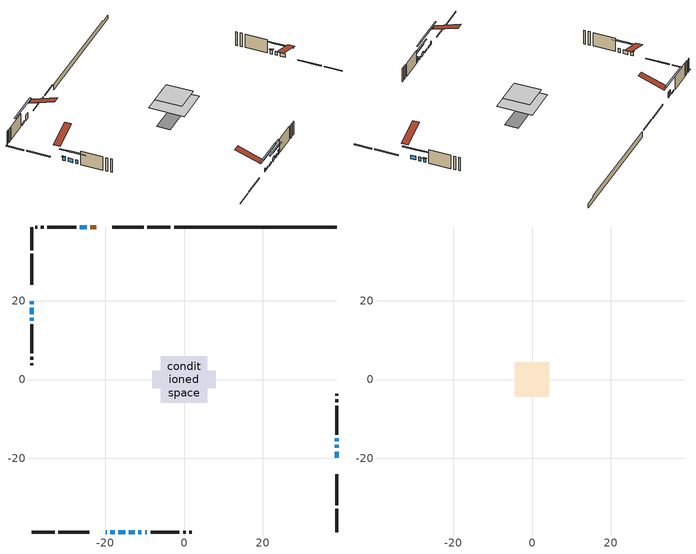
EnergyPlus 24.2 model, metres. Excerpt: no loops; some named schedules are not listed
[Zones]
conditioned space
 floor adiabatic (AdiabaticFloorConstruction): -5.87,-5.87 -5.87,5.87 5.87,5.87 5.87,-5.87 z3.21
 floor foundation (Slab1 construction): -8.05,-2.26 -8.05,2.26 8.05,2.26 8.05,-2.26 z-1.19
 wall outside (RimJoist1 construction): -3.45,38.73 -9.32,38.73 / -38.73,-38.73 -32.86,-38.73 / -38.73,38.73 -38.73,32.86 / 38.73,-38.73 38.73,-32.86 z0.77:1.07
 wall outside (RimJoist2 construction): -10.25,38.73 -18.18,38.73 / -31.93,-38.73 -24,-38.73 / -38.73,31.93 -38.73,24 / 38.73,-31.93 38.73,-24 z0.77:1.07
 wall outside (AdiabaticWallConstruction 1): -22.3,38.73 -23.82,38.73 z0.77:2.8
 wall outside (AdiabaticWallConstruction): -19.88,-38.73 -19.67,-38.73 z0.77:1.99; -38.73,19.88 -38.73,19.11 / 38.73,-17.37 38.73,-16.61 / 38.73,-15.68 38.73,-14.92 / -9.87,-38.73 -9.41,-38.73 / -38.73,15.68 -38.73,14.92 z0.77:2.12; -24.75,38.73 -26.48,38.73 / -16.65,-38.73 -14.92,-38.73 z0.77:1.23; -18.75,-38.73 -17.58,-38.73 z0.77:1.36; 38.73,-19.88 38.73,-18.3 / -38.73,18.19 -38.73,16.61 z0.77:2.09; -13.99,-38.73 -12.54,-38.73 z0.77:1.94; -11.62,-38.73 -10.8,-38.73 z0.77:1.63
 wall outside (Wall1 construction): -27.4,38.73 -34.73,38.73 / -8.49,-38.73 -1.16,-38.73 / -38.73,13.99 -38.73,6.66 / 38.73,-13.99 38.73,-6.66 z0.77:5.65
 wall outside (Wall2 construction): -35.66,38.73 -36.35,38.73 / -0.23,-38.73 0.46,-38.73 / -38.73,5.73 -38.73,5.04 / 38.73,-5.73 38.73,-5.04 z0.77:5.65
 wall outside (Wall4 construction): -37.28,38.73 -37.8,38.73 / 1.39,-38.73 1.91,-38.73 / -38.73,4.12 -38.73,3.6 / 38.73,-4.12 38.73,-3.6 z0.77:5.65
 wall foundation (FoundationWall1 construction): -2.52,38.73,-1.19 -2.52,38.73,0.77 34.6,38.73,0.77 34.6,38.73,0.22 38.73,38.73,0.22 38.73,38.73,-1.19
 window (WindowConstruction 9): -19.88,-38.73 -19.67,-38.73 z0.77:1.99
 window (WindowConstruction 8): -38.73,19.88 -38.73,19.12 z0.77:2.12
 window (WindowConstruction 10): -24.75,38.73 -26.47,38.73 z0.77:1.23
 window (WindowConstruction 11): -18.74,-38.73 -17.58,-38.73 z0.77:1.36
 window (WindowConstruction 12): -16.65,-38.73 -14.92,-38.73 z0.77:1.23
 window (WindowConstruction): 38.73,-19.88 38.73,-18.3 z0.77:2.09
 window (WindowConstruction 1): -13.99,-38.73 -12.54,-38.73 z0.77:1.94
 window (WindowConstruction 2): -11.62,-38.73 -10.8,-38.73 z0.77:1.63
 window (WindowConstruction 3): -38.73,18.19 -38.73,16.61 z0.77:2.09
 window (WindowConstruction 4): 38.73,-17.37 38.73,-16.61 z0.77:2.12
 window (WindowConstruction 5): 38.73,-15.68 38.73,-14.92 z0.77:2.12
 window (WindowConstruction 6): -9.87,-38.73 -9.41,-38.73 z0.77:2.12
 window (WindowConstruction 7): -38.73,15.68 -38.73,14.92 z0.77:2.12
 door (Door): -22.3,38.73 -23.82,38.73 z0.77:2.8
 ceiling adiabatic (AdiabaticFloorConstruction): 5.87,-5.87 5.87,5.87 -5.87,5.87 -5.87,-5.87 z3.21
attic - vented
 floor to conditioned space (Floor1 construction Reversed): -4.42,-4.42 -4.42,4.42 4.42,4.42 4.42,-4.42 z5.65
 roof outside (Roof1 construction): -21.37,38.73,5.65 -21.37,30.12,8.52 -19.1,30.12,8.52 -19.1,38.73,5.65; -20.81,-38.73,5.65 -20.81,-30.12,8.52 -23.08,-30.12,8.52 -23.08,-38.73,5.65; -38.73,20.81,5.65 -30.12,20.81,8.52 -30.12,23.08,8.52 -38.73,23.08,5.65; 38.73,-20.81,5.65 30.12,-20.81,8.52 30.12,-23.08,8.52 38.73,-23.08,5.65
shading: -38.73,18.91 -38.73,20.08 -39.14,20.08 -39.14,18.91 z2.32; -31.6,38.73 -19.62,38.73 -19.62,39.14 -31.6,39.14 z6.36; -12.45,-38.73 -23.87,-38.73 -23.87,-39.14 -12.45,-39.14 z6.48; -9.79,-38.73 -21.78,-38.73 -21.78,-39.14 -9.79,-39.14 z6.36; 38.73,-15.61 38.73,-22.57 39.14,-22.57 39.14,-15.61 z4.78; -9.85,-38.73 -16.68,-38.73 -16.68,-39.14 -9.85,-39.14 z4.63; -8.11,-38.73 -14.31,-38.73 -14.31,-39.14 -8.11,-39.14 z4.32; -38.73,13.92 -38.73,20.88 -39.14,20.88 -39.14,13.92 z4.78; 38.73,-13.92 38.73,-20.06 39.14,-20.06 39.14,-13.92 z4.81; 38.73,-14.72 38.73,-15.88 39.14,-15.88 39.14,-14.72 z2.32; -9.21,-38.73 -10.07,-38.73 -10.07,-39.14 -9.21,-39.14 z2.32; -38.73,12.23 -38.73,18.37 -39.14,18.37 -39.14,12.23 z4.81
[Building]
Building 1: Terrain=Suburbs
[Site:Location]
Ottawa Intl AP_ON: Latitude {deg}=45.32; Longitude {deg}=-75.67; Time Zone {hr}=-5; Elevation {m}=115; Keep Site Location Information=Yes
[Site:GroundTemperature:Shallow]
1.18808, -1.19398, -1.38475, -0.254337, 4.28362, 8.80044, 12.7163, 15.1969, 15.4076, 13.3901, 9.57408, 5.19582
[Site:WaterMainsTemperature]
Calculation Method=Schedule; Temperature Schedule=mains temperature schedule
[Material] Roughness=Rough; Thermal Absorptance=0.9
Name | Thickness {m} | Conductivity {W/m-K} | Density {kg/m3} | Specific Heat {J/kg-K} | Solar Absorptance | Visible Absorptance
asphalt or fiberglass shingles | 0.00635 | 0.162714 | 1121.4 | 1465.45 | 0.4 | 0.4
ceiling loosefill ins | 0.0846667 | 0.0480833 | 16.02 | 1046.75 | 0.7 | 0.7
ceiling stud and cavity | 0.1397 | 0.891397 | 65.682 | 1177.47 | 0.7 | 0.7
concrete 4.0 in. | 0.1016 | 1.803125 | 2242.8 | 837.4 | 0.7 | 0.7
concrete 8.0 in. | 0.2032 | 1.803125 | 2242.8 | 837.4 | 0.7 | 0.7
door material | 0.04445 | 0.053851 | 512.64 | 1214.23 | 0.7 | 0.7
exterior vertical ins | 0.0474939 | 0.029427 | 32.04 | 1214.23 | 0.7 | 0.7
floor covering | 0.0127 | 0.0433444 | 54.468 | 1339.84 | 0.6 | 0.6
floor rigid ins; wall rigid ins | 0.512978 | 0.029427 | 32.04 | 1214.23 | 0.7 | 0.7
floor stud and cavity | 0.1397 | 1.75129 | 37.0049 | 1207.88 | 0.7 | 0.7
furniture material conditioned space 1 | 0.1524 | 0.115458 | 640.8 | 1214.23 | 0.6 | 0.6
gypsum board | 0.0127 | 0.160291 | 801 | 837.4 | 0.6 | 0.6
gypsum board 1 | 0.0127 | 0.160291 | 801 | 837.4 | 0.7 | 0.7
osb sheathing 0.5 in. | 0.0127 | 0.115458 | 512.64 | 1214.23 | 0.7 | 0.7
osb sheathing 0.75 in. | 0.01905 | 0.115458 | 512.64 | 1214.23 | 0.7 | 0.7
osb sheathing 2.0 in. | 0.0508 | 0.115458 | 512.64 | 1214.23 | 0.7 | 0.7
rim joist rigid ins | 0.051816 | 0.029427 | 32.04 | 1214.23 | 0.7 | 0.7
rim joist stud and cavity | 0.0508 | 0.107068 | 50.32683 | 1063.81 | 0.6 | 0.6
rim joist stud and cavity 1 | 0.0508 | 0.308293 | 125.044 | 1163.47 | 0.6 | 0.6
slab rigid ins | 0.00269495 | 0.029427 | 32.04 | 1214.23 | 0.7 | 0.7
wall stud and cavity | 0.1397 | 0.44826 | 139.0536 | 1170.24 | 0.7 | 0.7
wall stud and cavity 1 | 0.1397 | 0.431206 | 139.0536 | 1170.24 | 0.7 | 0.7
wall stud and cavity 2 | 0.1397 | 0.422031 | 139.0536 | 1170.24 | 0.7 | 0.7
wall stud and cavity 3 | 0.0889 | 0.380278 | 52.3479 | 1209.89 | 0.7 | 0.7
wall stud and cavity 4 | 0.0889 | 0.391764 | 83.0341 | 1211.67 | 0.7 | 0.7
wood siding | 0.0254 | 0.102417 | 544.68 | 1172.36 | 0.84 | 0.84
wood siding 1; wood siding 2; wood siding 3 | 0.0254 | 0.102417 | 544.68 | 1172.36 | 0.7 | 0.7
[WindowMaterial:SimpleGlazingSystem]
Name | U-Factor {W/m2-K} | Solar Heat Gain Coefficient
WindowMaterial | 2.906 | 0.68
WindowMaterial 1 | 2.915653 | 0.67
WindowMaterial 2 | 2.95994 | 0.63
WindowMaterial 3 | 2.94518 | 0.64
WindowMaterial 4 | 2.99742 | 0.59
WindowMaterial 5 | 3.026374 | 0.54
WindowMaterial 6 | 3.00934 | 0.57
WindowMaterial 7 | 2.97357 | 0.62
[Construction]
AdiabaticFloorConstruction: floor stud and cavity, floor rigid ins, osb sheathing 0.75 in., floor covering
AdiabaticWallConstruction: wood siding 2, wall rigid ins, wall stud and cavity 3, gypsum board
AdiabaticWallConstruction 1: wood siding 3, wall rigid ins, wall stud and cavity 3, gypsum board
Door: door material
Floor1 construction Reversed: gypsum board, ceiling stud and cavity, ceiling loosefill ins
FoundationWall1 construction: concrete 8.0 in., gypsum board 1
furniture construction conditioned space 1: furniture material conditioned space 1
PartitionWallConstruction: gypsum board, wall stud and cavity 4, gypsum board
RimJoist1 construction: wood siding 1, rim joist stud and cavity
RimJoist2 construction: wood siding 1, rim joist rigid ins, osb sheathing 2.0 in., rim joist stud and cavity 1
Roof1 construction: asphalt or fiberglass shingles
Slab1 construction: slab rigid ins, concrete 4.0 in.
Wall1 construction: wood siding, osb sheathing 0.5 in., wall stud and cavity, gypsum board
Wall2 construction: wood siding, osb sheathing 0.5 in., wall stud and cavity 1, gypsum board
Wall4 construction: wood siding, osb sheathing 0.5 in., wall stud and cavity 2, gypsum board
WindowConstruction; WindowConstruction 3: WindowMaterial
WindowConstruction 1: WindowMaterial 1
WindowConstruction 10; WindowConstruction 12: WindowMaterial 6
WindowConstruction 11: WindowMaterial 7
WindowConstruction 2: WindowMaterial 2
WindowConstruction 4; WindowConstruction 5; WindowConstruction 7; WindowConstruction 8: WindowMaterial 3
WindowConstruction 6: WindowMaterial 4
WindowConstruction 9: WindowMaterial 5
[Zone] Multiplier=1; Part of Total Floor Area=Yes
Name | Volume {m3}
attic - vented | 36.3839
conditioned space | 516.4
[Space]
Name | Zone | Volume {m3}
attic - vented 1 | attic - vented | 36.3839
conditioned space 1 | conditioned space | 516.4
[ZoneInfiltration:EffectiveLeakageArea]
infil attic - vented 1: Zone or Space=attic - vented 1; Schedule=Always On Discrete; Effective Air Leakage Area {cm2}=3288.84; Stack Coefficient=0.000199534; Wind Coefficient=9.54395e-06
[ZoneMixing]
whole house fan mix: Zone or Space=attic - vented; Schedule=Always On Continuous; Design Flow Rate Calculation Method=Flow/Zone; Design Flow Rate {m3/s}=0; Source Zone or Space=conditioned space
[SurfaceProperty:ExposedFoundationPerimeter]
Slab1: Exposed Perimeter Calculation Method=TotalExposedPerimeter; Total Exposed Perimeter {m}=41.251
[InternalMass] Zone or ZoneList=conditioned space; Space or SpaceList=conditioned space 1
Name | Construction | Surface Area {m2}
furniture mass conditioned space 1 | furniture construction conditioned space 1 | 84.2441
partition wall mass | PartitionWallConstruction | 210.61
[Lights]
interior lighting: Zone or ZoneList or Space or SpaceList=conditioned space 1; Schedule=interior lighting schedule; Design Level Calculation Method=LightingLevel; Lighting Level {W}=343.2; Return Air Fraction=0; Fraction Radiant=0.6; Fraction Visible=0.2; Fraction Replaceable=1
[People]
occupants: Zone or ZoneList or Space or SpaceList=conditioned space 1; Number of People Schedule=occupants schedule; Number of People Calculation Method=People; Number of People=3; Fraction Radiant=0.314171; Sensible Heat Fraction=0.56303; Activity Level Schedule=occupants activity schedule; Carbon Dioxide Generation Rate {m3/s-W}=0; Enable ASHRAE 55 Comfort Warnings=No; Mean Radiant Temperature Calculation Type=EnclosureAveraged
[ElectricEquipment] Zone or ZoneList or Space or SpaceList=conditioned space 1; Design Level Calculation Method=EquipmentLevel
Name | Schedule | Design Level {W} | Fraction Latent | Fraction Radiant | Fraction Lost
clothes dryer | clothes dryer schedule | 140.772 | 0.015 | 0.081 | 0.85
clothes washer | clothes washer schedule | 32.1985 | 0.03 | 0.162 | 0.7
cooking range | cooking range schedule | 215.147 | 0.08 | 0.432 | 0.2
dishwasher | dishwasher schedule | 66.8632 | 0.3 | 0.18 | 0.4
fridge | fridge schedule | 72.9452 | 0 | 0.6 | 0
mech vent bath fan 0 | mech vent bath fan 0 schedule | 43 | 0 | 0 | 1
mech vent bath fan 1 | mech vent bath fan 1 schedule | 43 | 0 | 0 | 1
mech vent house fan | mech vent house fan schedule | 0 | 0 | 0 | 1
mech vent house fan cfis | mech vent house fan cfis schedule | 0 | 0 | 0 | 0
mech vent range fan 0 | mech vent range fan 0 schedule | 43 | 0 | 0 | 1
misc plug loads | misc plug loads schedule | 494.7 | 0.045 | 0.513 | 0.1
whole house fan | Always On Discrete | 0 | 0 | 0 | 1
[OtherEquipment] Zone or ZoneList or Space or SpaceList=conditioned space 1; Design Level Calculation Method=EquipmentLevel
Name | Fuel Type | Schedule | Design Level {W} | Fraction Latent | Fraction Radiant | Fraction Lost
clothes dryer 1 | Electricity | clothes dryer schedule | 0 | 0.015 | 0.081 | 0.85
cooking range 1 | Electricity | cooking range schedule | 0 | 0.08 | 0.432 | 0.2
general water use latent | None | general water use schedule | 62.594 | 1 | 0 | 0
general water use sensible | None | general water use schedule | -61.6891 | 0 | 0.6 | 0
mech vent house fan latent load | None | Always On Discrete | 0 | 1 | 0 | 0
mech vent house fan sensible load | None | Always On Discrete | 0 | 0 | 0 | 0
water heater energy adjustment1 | NaturalGas | Always On Discrete | 0.01 | 0 | 0 | 1
[ZoneInfiltration:DesignFlowRate] Zone or ZoneList or Space or SpaceList=conditioned space 1; Schedule=Always On Discrete; Design Flow Rate Calculation Method=Flow/Zone; Design Flow Rate {m3/s}=0
infil flow; natural vent flow; whole house fan flow
[AvailabilityManager:Scheduled]
central ac and furnace airloop Availability Manager: Schedule=Always On Discrete
[Foundation:Kiva]
Foundation Kiva 1: Initial Indoor Air Temperature {C}=18; Wall Height Above Grade {m}=0.769986; Wall Depth Below Slab {m}=0.2032; Custom Block Material Name 1=exterior vertical ins; Custom Block Depth 1 {m}=1.95999; Custom Block X Position 1 {m}=0.2159; Custom Block Z Position 1 {m}=0
[Foundation:Kiva:Settings]
Soil Conductivity {W/m-K}=0.849921; Soil Density {kg/m3}=1842.3; Soil Specific Heat {J/kg-K}=418.7; Ground Solar Absorptivity=0.9; Ground Thermal Absorptivity=0.9; Ground Surface Roughness {m}=0.03; Far-Field Width {m}=40; Deep-Ground Boundary Condition=ZeroFlux; Deep-Ground Depth {m}=40; Minimum Cell Dimension {m}=0.2; Maximum Cell Growth Coefficient=3; Simulation Timestep=Timestep
[Exterior:Lights]
exterior lighting: Schedule=exterior lighting schedule; Design Level {W}=75.6
[EnergyManagementSystem:GlobalVariable]
central_ac_and_furnace_airloop_Fan_RTF
infil_program_Qfan
infil_program_Qinf
natural_vent_program_Qnv
natural_vent_program_Qwhf
[EnergyManagementSystem:Sensor]
Name | Output:Variable or Output:Meter Index Key | Output:Variable or Output:Meter
airflow_gain | infil flow | Infiltration Sensible Heat Gain Energy
airflow_gain_1 | natural vent flow | Infiltration Sensible Heat Gain Energy
airflow_gain_2 | whole house fan flow | Infiltration Sensible Heat Gain Energy
airflow_loss | infil flow | Infiltration Sensible Heat Loss Energy
airflow_loss_1 | natural vent flow | Infiltration Sensible Heat Loss Energy
airflow_loss_2 | whole house fan flow | Infiltration Sensible Heat Loss Energy
clg_load_cond |  | Cooling:EnergyTransfer:Zone:CONDITIONED SPACE
clg_sp_s; clg_sp_s_1 | cooling setpoint | Schedule Value
clothes_dryer_exhaust_0_sch_s | clothes dryer exhaust 0 schedule | Schedule Value
cool_season | cooling season schedule | Schedule Value
htg_load_cond |  | Heating:EnergyTransfer:Zone:CONDITIONED SPACE
htg_sp_s; htg_sp_s_1 | heating setpoint | Schedule Value
ig_ee_conv | clothes dryer | Electric Equipment Convective Heating Energy
ig_ee_conv_2 | cooking range | Electric Equipment Convective Heating Energy
ig_ee_conv_4 | fridge | Electric Equipment Convective Heating Energy
ig_ee_conv_5 | misc plug loads | Electric Equipment Convective Heating Energy
ig_ee_conv_6 | whole house fan | Electric Equipment Convective Heating Energy
ig_ee_rad | clothes dryer | Electric Equipment Radiant Heating Energy
ig_ee_rad_2 | cooking range | Electric Equipment Radiant Heating Energy
ig_ee_rad_4 | fridge | Electric Equipment Radiant Heating Energy
ig_ee_rad_5 | misc plug loads | Electric Equipment Radiant Heating Energy
ig_ee_rad_6 | whole house fan | Electric Equipment Radiant Heating Energy
ig_lgt_conv | interior lighting | Lights Convective Heating Energy
ig_lgt_rad | interior lighting | Lights Radiant Heating Energy
ig_lgt_vis | interior lighting | Lights Visible Radiation Heating Energy
ig_oe_conv | clothes dryer 1 | Other Equipment Convective Heating Energy
ig_oe_conv_1 | cooking range 1 | Other Equipment Convective Heating Energy
ig_oe_conv_2 | general water use latent | Other Equipment Convective Heating Energy
ig_oe_conv_3 | general water use sensible | Other Equipment Convective Heating Energy
ig_oe_conv_4 | water heater energy adjustment1 | Other Equipment Convective Heating Energy
ig_oe_rad | clothes dryer 1 | Other Equipment Radiant Heating Energy
ig_oe_rad_1 | cooking range 1 | Other Equipment Radiant Heating Energy
ig_oe_rad_2 | general water use latent | Other Equipment Radiant Heating Energy
ig_oe_rad_3 | general water use sensible | Other Equipment Radiant Heating Energy
ig_oe_rad_4 | water heater energy adjustment1 | Other Equipment Radiant Heating Energy
ig_ppl_conv | occupants | People Convective Heating Energy
ig_ppl_rad | occupants | People Radiant Heating Energy
im_conv | furniture mass conditioned space 1 | Surface Inside Face Convection Heat Gain Energy
im_conv_1 | partition wall mass | Surface Inside Face Convection Heat Gain Energy
im_ig | furniture mass conditioned space 1 | Surface Inside Face Internal Gains Radiation Heat Gain Energy
im_ig_1 | partition wall mass | Surface Inside Face Internal Gains Radiation Heat Gain Energy
im_lgt | furniture mass conditioned space 1 | Surface Inside Face Lights Radiation Heat Gain Energy
im_lgt_1 | partition wall mass | Surface Inside Face Lights Radiation Heat Gain Energy
im_sol | furniture mass conditioned space 1 | Surface Inside Face Solar Radiation Heat Gain Energy
im_sol_1 | partition wall mass | Surface Inside Face Solar Radiation Heat Gain Energy
im_surf | furniture mass conditioned space 1 | Surface Inside Face Net Surface Thermal Radiation Heat Gain Energy
im_surf_1 | partition wall mass | Surface Inside Face Net Surface Thermal Radiation Heat Gain Energy
mech_vent_bath_fan_0_sch_s | mech vent bath fan 0 schedule | Schedule Value
mech_vent_bath_fan_1_sch_s | mech vent bath fan 1 schedule | Schedule Value
mech_vent_range_fan_0_sch_s | mech vent range fan 0 schedule | Schedule Value
mv_conv | mech vent bath fan 0 | Electric Equipment Convective Heating Energy
mv_conv_1 | mech vent bath fan 1 | Electric Equipment Convective Heating Energy
mv_conv_2 | mech vent house fan | Electric Equipment Convective Heating Energy
mv_conv_3 | mech vent house fan cfis | Electric Equipment Convective Heating Energy
mv_conv_4 | mech vent range fan 0 | Electric Equipment Convective Heating Energy
mv_conv_5 | mech vent house fan latent load | Other Equipment Convective Heating Energy
mv_conv_6 | mech vent house fan sensible load | Other Equipment Convective Heating Energy
mv_rad | mech vent bath fan 0 | Electric Equipment Radiant Heating Energy
mv_rad_1 | mech vent bath fan 1 | Electric Equipment Radiant Heating Energy
mv_rad_2 | mech vent house fan | Electric Equipment Radiant Heating Energy
mv_rad_3 | mech vent house fan cfis | Electric Equipment Radiant Heating Energy
mv_rad_4 | mech vent range fan 0 | Electric Equipment Radiant Heating Energy
mv_rad_5 | mech vent house fan latent load | Other Equipment Radiant Heating Energy
mv_rad_6 | mech vent house fan sensible load | Other Equipment Radiant Heating Energy
natural_vent_s | natural vent schedule | Schedule Value
out_pb_s |  | Site Outdoor Air Barometric Pressure
out_wt_s |  | Site Outdoor Air Humidity Ratio
site_vw_s |  | Site Wind Speed
ss_back_out | Window1 | Surface Window Shortwave from Zone Back Out Window Heat Transfer Rate
ss_back_out_1 | Window10 | Surface Window Shortwave from Zone Back Out Window Heat Transfer Rate
ss_back_out_10 | Window7 | Surface Window Shortwave from Zone Back Out Window Heat Transfer Rate
ss_back_out_11 | Window8 | Surface Window Shortwave from Zone Back Out Window Heat Transfer Rate
ss_back_out_12 | Window9 | Surface Window Shortwave from Zone Back Out Window Heat Transfer Rate
ss_back_out_2 | Window11 | Surface Window Shortwave from Zone Back Out Window Heat Transfer Rate
ss_back_out_3 | Window13 | Surface Window Shortwave from Zone Back Out Window Heat Transfer Rate
ss_back_out_4 | Window14 | Surface Window Shortwave from Zone Back Out Window Heat Transfer Rate
ss_back_out_5 | Window2 | Surface Window Shortwave from Zone Back Out Window Heat Transfer Rate
ss_back_out_6 | Window3 | Surface Window Shortwave from Zone Back Out Window Heat Transfer Rate
ss_back_out_7 | Window4 | Surface Window Shortwave from Zone Back Out Window Heat Transfer Rate
ss_back_out_8 | Window5 | Surface Window Shortwave from Zone Back Out Window Heat Transfer Rate
ss_back_out_9 | Window6 | Surface Window Shortwave from Zone Back Out Window Heat Transfer Rate
ss_conv | Door1 | Surface Inside Face Convection Heat Gain Energy
ss_conv_1 | Window1 | Surface Inside Face Convection Heat Gain Energy
ss_conv_10 | Window6 | Surface Inside Face Convection Heat Gain Energy
ss_conv_11 | Window7 | Surface Inside Face Convection Heat Gain Energy
ss_conv_12 | Window8 | Surface Inside Face Convection Heat Gain Energy
ss_conv_13 | Window9 | Surface Inside Face Convection Heat Gain Energy
ss_conv_2 | Window10 | Surface Inside Face Convection Heat Gain Energy
ss_conv_3 | Window11 | Surface Inside Face Convection Heat Gain Energy
ss_conv_4 | Window13 | Surface Inside Face Convection Heat Gain Energy
ss_conv_5 | Window14 | Surface Inside Face Convection Heat Gain Energy
ss_conv_6 | Window2 | Surface Inside Face Convection Heat Gain Energy
ss_conv_7 | Window3 | Surface Inside Face Convection Heat Gain Energy
ss_conv_8 | Window4 | Surface Inside Face Convection Heat Gain Energy
ss_conv_9 | Window5 | Surface Inside Face Convection Heat Gain Energy
ss_ig | Door1 | Surface Inside Face Internal Gains Radiation Heat Gain Energy
ss_ig_1 | Window1 | Surface Inside Face Internal Gains Radiation Heat Gain Energy
ss_ig_10 | Window6 | Surface Inside Face Internal Gains Radiation Heat Gain Energy
ss_ig_11 | Window7 | Surface Inside Face Internal Gains Radiation Heat Gain Energy
ss_ig_12 | Window8 | Surface Inside Face Internal Gains Radiation Heat Gain Energy
ss_ig_13 | Window9 | Surface Inside Face Internal Gains Radiation Heat Gain Energy
ss_ig_2 | Window10 | Surface Inside Face Internal Gains Radiation Heat Gain Energy
ss_ig_3 | Window11 | Surface Inside Face Internal Gains Radiation Heat Gain Energy
ss_ig_4 | Window13 | Surface Inside Face Internal Gains Radiation Heat Gain Energy
ss_ig_5 | Window14 | Surface Inside Face Internal Gains Radiation Heat Gain Energy
ss_ig_6 | Window2 | Surface Inside Face Internal Gains Radiation Heat Gain Energy
ss_ig_7 | Window3 | Surface Inside Face Internal Gains Radiation Heat Gain Energy
ss_ig_8 | Window4 | Surface Inside Face Internal Gains Radiation Heat Gain Energy
ss_ig_9 | Window5 | Surface Inside Face Internal Gains Radiation Heat Gain Energy
ss_lgt | Door1 | Surface Inside Face Lights Radiation Heat Gain Energy
ss_sol | Door1 | Surface Inside Face Solar Radiation Heat Gain Energy
ss_surf | Door1 | Surface Inside Face Net Surface Thermal Radiation Heat Gain Energy
ss_surf_1 | Window1 | Surface Inside Face Net Surface Thermal Radiation Heat Gain Energy
ss_surf_10 | Window6 | Surface Inside Face Net Surface Thermal Radiation Heat Gain Energy
ss_surf_11 | Window7 | Surface Inside Face Net Surface Thermal Radiation Heat Gain Energy
ss_surf_12 | Window8 | Surface Inside Face Net Surface Thermal Radiation Heat Gain Energy
ss_surf_13 | Window9 | Surface Inside Face Net Surface Thermal Radiation Heat Gain Energy
ss_surf_2 | Window10 | Surface Inside Face Net Surface Thermal Radiation Heat Gain Energy
ss_surf_3 | Window11 | Surface Inside Face Net Surface Thermal Radiation Heat Gain Energy
ss_surf_4 | Window13 | Surface Inside Face Net Surface Thermal Radiation Heat Gain Energy
ss_surf_5 | Window14 | Surface Inside Face Net Surface Thermal Radiation Heat Gain Energy
ss_surf_6 | Window2 | Surface Inside Face Net Surface Thermal Radiation Heat Gain Energy
ss_surf_7 | Window3 | Surface Inside Face Net Surface Thermal Radiation Heat Gain Energy
ss_surf_8 | Window4 | Surface Inside Face Net Surface Thermal Radiation Heat Gain Energy
ss_surf_9 | Window5 | Surface Inside Face Net Surface Thermal Radiation Heat Gain Energy
ss_trans_in | Window1 | Surface Window Transmitted Solar Radiation Rate
ss_trans_in_1 | Window10 | Surface Window Transmitted Solar Radiation Rate
ss_trans_in_10 | Window7 | Surface Window Transmitted Solar Radiation Rate
ss_trans_in_11 | Window8 | Surface Window Transmitted Solar Radiation Rate
ss_trans_in_12 | Window9 | Surface Window Transmitted Solar Radiation Rate
ss_trans_in_2 | Window11 | Surface Window Transmitted Solar Radiation Rate
ss_trans_in_3 | Window13 | Surface Window Transmitted Solar Radiation Rate
ss_trans_in_4 | Window14 | Surface Window Transmitted Solar Radiation Rate
ss_trans_in_5 | Window2 | Surface Window Transmitted Solar Radiation Rate
ss_trans_in_6 | Window3 | Surface Window Transmitted Solar Radiation Rate
ss_trans_in_7 | Window4 | Surface Window Transmitted Solar Radiation Rate
ss_trans_in_8 | Window5 | Surface Window Transmitted Solar Radiation Rate
ss_trans_in_9 | Window6 | Surface Window Transmitted Solar Radiation Rate
ss_trans_out | Window1 | Surface Inside Face Initial Transmitted Diffuse Transmitted Out Window Solar Radiation Rate
ss_trans_out_1 | Window10 | Surface Inside Face Initial Transmitted Diffuse Transmitted Out Window Solar Radiation Rate
ss_trans_out_10 | Window7 | Surface Inside Face Initial Transmitted Diffuse Transmitted Out Window Solar Radiation Rate
ss_trans_out_11 | Window8 | Surface Inside Face Initial Transmitted Diffuse Transmitted Out Window Solar Radiation Rate
ss_trans_out_12 | Window9 | Surface Inside Face Initial Transmitted Diffuse Transmitted Out Window Solar Radiation Rate
ss_trans_out_2 | Window11 | Surface Inside Face Initial Transmitted Diffuse Transmitted Out Window Solar Radiation Rate
ss_trans_out_3 | Window13 | Surface Inside Face Initial Transmitted Diffuse Transmitted Out Window Solar Radiation Rate
